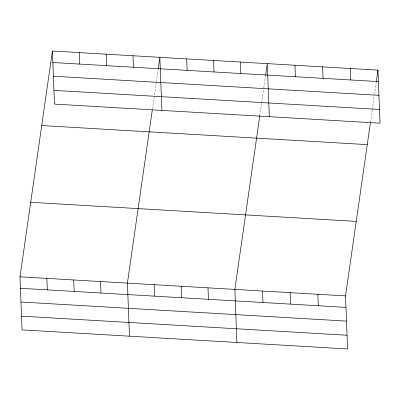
<?xml version="1.0" encoding="UTF-8"?>
<svg xmlns="http://www.w3.org/2000/svg" width="400" height="400" viewBox="0 0 400 400"><rect width="100%" height="100%" fill="white"/><g stroke="black" fill="none" stroke-linecap="round" stroke-linejoin="round"><path stroke-width="0.3" stroke-dasharray="2 1.5" d="M152.46 108.815L156.2 82.77M156.37 81.555L158.11 69.44M259.795 115.72L261.535 103.605M261.625 103L263.54 89.675M263.8 87.855L265.54 75.74M370.48 122.21L372.22 110.095M372.305 109.49L374.22 96.165M374.48 94.345L376.22 82.23"/><path stroke-width="0.6" d="M370.395 122.815L345.535 295.9L347.575 348.97L22.04 329.885L20 276.815L52.425 51.03L377.96 70.115L380 123.185L54.465 104.1L52.425 51.03M152.285 110.03L127.425 283.11L129.465 336.185M158.2 68.835L159.85 57.325L161.89 110.4M259.795 115.72L234.855 289.41L236.89 342.48M265.625 75.135L267.28 63.625L269.32 116.695M376.31 81.625L377.96 70.115M52.865 62.51L378.4 81.595M53.395 76.235L378.93 95.32M53.935 90.375L379.475 109.46M41.725 125.54L367.26 144.625M30.7 202.305L356.235 221.39M20 276.815L345.535 295.9M20.44 288.295L345.975 307.38M20.97 302.02L346.505 321.105M21.51 316.16L347.045 335.245M350.29 68.49L350.73 79.975M322.62 66.87L323.06 78.355M317.865 294.275L318.305 305.76M294.95 65.25L295.39 76.73M290.195 292.655L290.635 304.14M262.525 291.035L262.965 302.515M240.42 62.05L240.865 73.535M213.565 60.475L214.005 71.96M207.995 287.835L208.44 299.32M186.71 58.9L187.15 70.385M181.14 286.26L181.58 297.745M154.285 284.685L154.725 296.17M132.995 55.75L133.435 67.235M106.14 54.18L106.58 65.66M100.57 281.535L101.01 293.02M79.28 52.605L79.725 64.085M73.715 279.965L74.155 291.445M46.855 278.39L47.3 289.87"/></g></svg>
